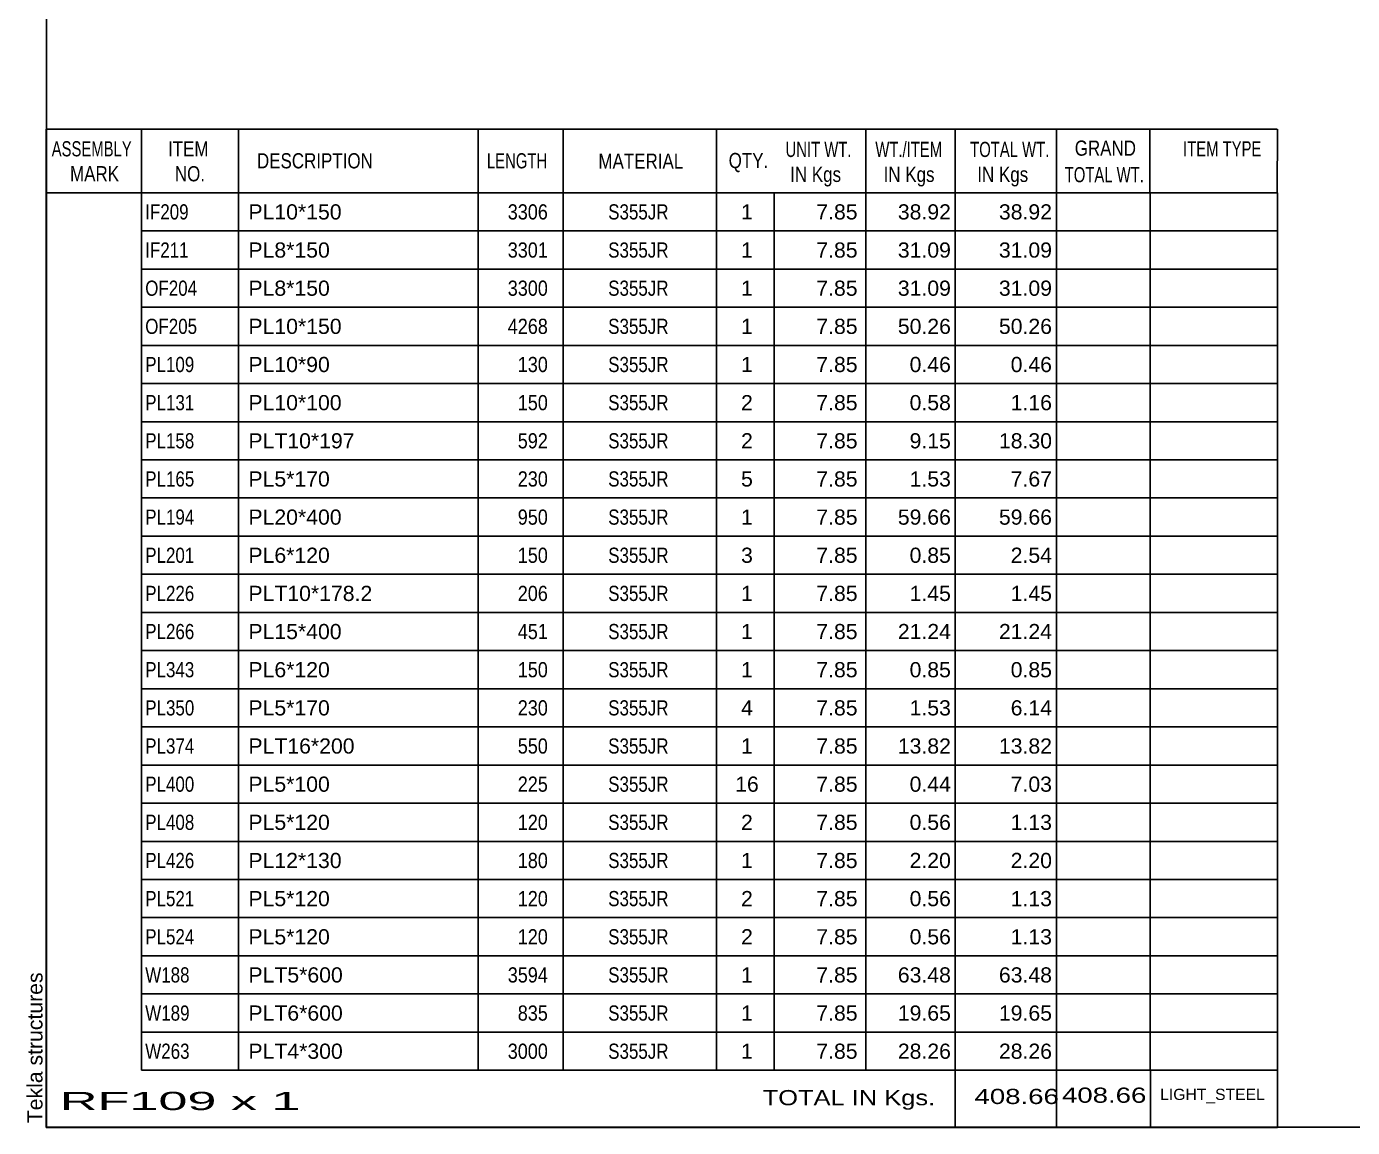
# Model space of a CAD drawing. Header units: millimetres. Extents: x -29 to 374, y -196 to 81.
# Drawn here: x -28.6 to 138.3, y -195.8 to -57.3 of the extents above; entities that cross this region are included whole.
import ezdxf

# ---------------------------------------------------------------- set-up
doc = ezdxf.new("R2010")
doc.units = ezdxf.units.MM
doc.styles.add('Arial', font='ARIAL.TTF', dxfattribs={"height": 0.2})

# ---------------------------------------------------------------- blocks, each defined once
blk = doc.blocks.new('Unknown-627306429-1201')
at = {"color": 5, "linetype": 'Continuous'}
for p, q in [((-26.06, 81.18), (-26.06, -195.82)), ((-26.06, -195.82), (373.94, -195.82))]:
    blk.add_line(p, q, dxfattribs=at)
at = {"color": 174, "linetype": 'Continuous', "style": 'Arial'}
blk.add_text('Tekla structures', height=1.9102, rotation=90, dxfattribs=at).set_placement((-26.56, -195.32))
blk = doc.blocks.new('CBS_BOM-627306429-8578')
at = {"color": 7, "linetype": 'Continuous'}
for p, q in [((-26.09, -78.25), (-26.09, -70.25)), ((-26.08, -70.25), (128.83, -70.25)), ((-14.09, -78.25), (-14.09, -70.25)), ((-1.9, -78.25), (-1.9, -70.25)), ((28.27, -78.25), (28.27, -70.25)), ((38.95, -78.25), (38.95, -70.25)), ((58.26, -78.25), (58.26, -70.25)), ((77.06, -78.25), (77.06, -70.25)), ((88.28, -78.25), (88.28, -70.25)), ((101.06, -78.25), (101.06, -70.25)), ((112.81, -78.25), (112.81, -70.25)), ((128.84, -70.26), (128.83, -78.24)), ((-26.09, -78.25), (128.84, -78.25)), ((-26.09, -83.05), (-26.09, -78.25)), ((-14.09, -83.05), (-14.09, -78.25)), ((-1.9, -83.05), (-1.9, -78.25)), ((28.27, -83.05), (28.27, -78.25)), ((38.95, -83.05), (38.95, -78.25)), ((58.26, -83.05), (58.26, -78.25)), ((65.53, -83.05), (65.53, -78.25)), ((77.06, -83.05), (77.06, -78.25)), ((88.28, -83.05), (88.28, -78.25)), ((101.06, -83.05), (101.06, -78.25)), ((112.83, -83.05), (112.83, -78.25)), ((128.84, -78.26), (128.84, -83.05)), ((-26.09, -87.85), (-26.09, -83.05)), ((-14.09, -83.05), (128.84, -83.05)), ((-14.09, -87.85), (-14.09, -83.05)), ((-1.9, -87.85), (-1.9, -83.05)), ((28.27, -87.85), (28.27, -83.05)), ((38.95, -87.85), (38.95, -83.05)), ((58.26, -87.85), (58.26, -83.05)), ((65.53, -87.85), (65.53, -83.05)), ((77.06, -87.85), (77.06, -83.05)), ((88.28, -87.85), (88.28, -83.05)), ((101.06, -87.85), (101.06, -83.05)), ((112.83, -87.85), (112.83, -83.05)), ((128.84, -83.06), (128.84, -87.85)), ((-26.09, -92.65), (-26.09, -87.85)), ((-14.09, -87.85), (128.84, -87.85)), ((-14.09, -92.65), (-14.09, -87.85)), ((-1.9, -92.65), (-1.9, -87.85)), ((28.27, -92.65), (28.27, -87.85)), ((38.95, -92.65), (38.95, -87.85)), ((58.26, -92.65), (58.26, -87.85)), ((65.53, -92.65), (65.53, -87.85)), ((77.06, -92.65), (77.06, -87.85)), ((88.28, -92.65), (88.28, -87.85)), ((101.06, -92.65), (101.06, -87.85)), ((112.83, -92.65), (112.83, -87.85)), ((128.84, -87.86), (128.84, -92.65)), ((-26.09, -97.45), (-26.09, -92.65)), ((-14.09, -92.65), (128.84, -92.65)), ((-14.09, -97.45), (-14.09, -92.65)), ((-1.9, -97.45), (-1.9, -92.65)), ((28.27, -97.45), (28.27, -92.65)), ((38.95, -97.45), (38.95, -92.65)), ((58.26, -97.45), (58.26, -92.65)), ((65.53, -97.45), (65.53, -92.65)), ((77.06, -97.45), (77.06, -92.65)), ((88.28, -97.45), (88.28, -92.65)), ((101.06, -97.45), (101.06, -92.65)), ((112.83, -97.45), (112.83, -92.65)), ((128.84, -92.66), (128.84, -97.45)), ((-26.09, -102.25), (-26.09, -97.45)), ((-14.09, -97.45), (128.84, -97.45)), ((-14.09, -102.25), (-14.09, -97.45)), ((-1.9, -102.25), (-1.9, -97.45)), ((28.27, -102.25), (28.27, -97.45)), ((38.95, -102.25), (38.95, -97.45)), ((58.26, -102.25), (58.26, -97.45)), ((65.53, -102.25), (65.53, -97.45)), ((77.06, -102.25), (77.06, -97.45)), ((88.28, -102.25), (88.28, -97.45)), ((101.06, -102.25), (101.06, -97.45)), ((112.83, -102.25), (112.83, -97.45)), ((128.84, -97.46), (128.84, -102.25)), ((-26.09, -107.05), (-26.09, -102.25)), ((-14.09, -102.25), (128.84, -102.25)), ((-14.09, -107.05), (-14.09, -102.25)), ((-1.9, -107.05), (-1.9, -102.25)), ((28.27, -107.05), (28.27, -102.25)), ((38.95, -107.05), (38.95, -102.25)), ((58.26, -107.05), (58.26, -102.25)), ((65.53, -107.05), (65.53, -102.25)), ((77.06, -107.05), (77.06, -102.25)), ((88.28, -107.05), (88.28, -102.25)), ((101.06, -107.05), (101.06, -102.25)), ((112.83, -107.05), (112.83, -102.25)), ((128.84, -102.26), (128.84, -107.05)), ((-26.09, -111.85), (-26.09, -107.05)), ((-14.09, -107.05), (128.84, -107.05)), ((-14.09, -111.85), (-14.09, -107.05)), ((-1.9, -111.85), (-1.9, -107.05)), ((28.27, -111.85), (28.27, -107.05)), ((38.95, -111.85), (38.95, -107.05)), ((58.26, -111.85), (58.26, -107.05)), ((65.53, -111.85), (65.53, -107.05)), ((77.06, -111.85), (77.06, -107.05)), ((88.28, -111.85), (88.28, -107.05)), ((101.06, -111.85), (101.06, -107.05)), ((112.83, -111.85), (112.83, -107.05)), ((128.84, -107.06), (128.84, -111.85)), ((-26.09, -116.65), (-26.09, -111.85)), ((-14.09, -111.85), (128.84, -111.85)), ((-14.09, -116.65), (-14.09, -111.85)), ((-1.9, -116.65), (-1.9, -111.85)), ((28.27, -116.65), (28.27, -111.85)), ((38.95, -116.65), (38.95, -111.85)), ((58.26, -116.65), (58.26, -111.85)), ((65.53, -116.65), (65.53, -111.85)), ((77.06, -116.65), (77.06, -111.85)), ((88.28, -116.65), (88.28, -111.85)), ((101.06, -116.65), (101.06, -111.85)), ((112.83, -116.65), (112.83, -111.85)), ((128.84, -111.86), (128.84, -116.65)), ((-26.09, -121.45), (-26.09, -116.65)), ((-14.09, -116.65), (128.84, -116.65)), ((-14.09, -121.45), (-14.09, -116.65)), ((-1.9, -121.45), (-1.9, -116.65)), ((28.27, -121.45), (28.27, -116.65)), ((38.95, -121.45), (38.95, -116.65)), ((58.26, -121.45), (58.26, -116.65)), ((65.53, -121.45), (65.53, -116.65)), ((77.06, -121.45), (77.06, -116.65)), ((88.28, -121.45), (88.28, -116.65)), ((101.06, -121.45), (101.06, -116.65)), ((112.83, -121.45), (112.83, -116.65)), ((128.84, -116.66), (128.84, -121.45)), ((-26.09, -126.25), (-26.09, -121.45)), ((-14.09, -121.45), (128.84, -121.45)), ((-14.09, -126.25), (-14.09, -121.45)), ((-1.9, -126.25), (-1.9, -121.45)), ((28.27, -126.25), (28.27, -121.45)), ((38.95, -126.25), (38.95, -121.45)), ((58.26, -126.25), (58.26, -121.45)), ((65.53, -126.25), (65.53, -121.45)), ((77.06, -126.25), (77.06, -121.45)), ((88.28, -126.25), (88.28, -121.45)), ((101.06, -126.25), (101.06, -121.45)), ((112.83, -126.25), (112.83, -121.45)), ((128.84, -121.46), (128.84, -126.25)), ((-26.09, -131.05), (-26.09, -126.25)), ((-14.09, -126.25), (128.84, -126.25)), ((-14.09, -131.05), (-14.09, -126.25)), ((-1.9, -131.05), (-1.9, -126.25)), ((28.27, -131.05), (28.27, -126.25)), ((38.95, -131.05), (38.95, -126.25)), ((58.26, -131.05), (58.26, -126.25)), ((65.53, -131.05), (65.53, -126.25)), ((77.06, -131.05), (77.06, -126.25)), ((88.28, -131.05), (88.28, -126.25)), ((101.06, -131.05), (101.06, -126.25)), ((112.83, -131.05), (112.83, -126.25)), ((128.84, -126.26), (128.84, -131.05)), ((-26.09, -135.85), (-26.09, -131.05)), ((-14.09, -131.05), (128.84, -131.05)), ((-14.09, -135.85), (-14.09, -131.05)), ((-1.9, -135.85), (-1.9, -131.05)), ((28.27, -135.85), (28.27, -131.05)), ((38.95, -135.85), (38.95, -131.05)), ((58.26, -135.85), (58.26, -131.05)), ((65.53, -135.85), (65.53, -131.05)), ((77.06, -135.85), (77.06, -131.05)), ((88.28, -135.85), (88.28, -131.05)), ((101.06, -135.85), (101.06, -131.05)), ((112.83, -135.85), (112.83, -131.05)), ((128.84, -131.06), (128.84, -135.85)), ((-26.09, -140.65), (-26.09, -135.85)), ((-14.09, -135.85), (128.84, -135.85)), ((-14.09, -140.65), (-14.09, -135.85)), ((-1.9, -140.65), (-1.9, -135.85)), ((28.27, -140.65), (28.27, -135.85)), ((38.95, -140.65), (38.95, -135.85)), ((58.26, -140.65), (58.26, -135.85)), ((65.53, -140.65), (65.53, -135.85)), ((77.06, -140.65), (77.06, -135.85)), ((88.28, -140.65), (88.28, -135.85)), ((101.06, -140.65), (101.06, -135.85)), ((112.83, -140.65), (112.83, -135.85)), ((128.84, -135.86), (128.84, -140.65)), ((-26.09, -145.45), (-26.09, -140.65)), ((-14.09, -140.65), (128.84, -140.65)), ((-14.09, -145.45), (-14.09, -140.65)), ((-1.9, -145.45), (-1.9, -140.65)), ((28.27, -145.45), (28.27, -140.65)), ((38.95, -145.45), (38.95, -140.65)), ((58.26, -145.45), (58.26, -140.65)), ((65.53, -145.45), (65.53, -140.65)), ((77.06, -145.45), (77.06, -140.65)), ((88.28, -145.45), (88.28, -140.65)), ((101.06, -145.45), (101.06, -140.65)), ((112.83, -145.45), (112.83, -140.65)), ((128.84, -140.66), (128.84, -145.45)), ((-26.09, -150.25), (-26.09, -145.45)), ((-14.09, -145.45), (128.84, -145.45)), ((-14.09, -150.25), (-14.09, -145.45)), ((-1.9, -150.25), (-1.9, -145.45)), ((28.27, -150.25), (28.27, -145.45)), ((38.95, -150.25), (38.95, -145.45)), ((58.26, -150.25), (58.26, -145.45)), ((65.53, -150.25), (65.53, -145.45)), ((77.06, -150.25), (77.06, -145.45)), ((88.28, -150.25), (88.28, -145.45)), ((101.06, -150.25), (101.06, -145.45)), ((112.83, -150.25), (112.83, -145.45)), ((128.84, -145.46), (128.84, -150.25)), ((-26.09, -155.05), (-26.09, -150.25)), ((-14.09, -150.25), (128.84, -150.25)), ((-14.09, -155.05), (-14.09, -150.25)), ((-1.9, -155.05), (-1.9, -150.25)), ((28.27, -155.05), (28.27, -150.25)), ((38.95, -155.05), (38.95, -150.25)), ((58.26, -155.05), (58.26, -150.25)), ((65.53, -155.05), (65.53, -150.25)), ((77.06, -155.05), (77.06, -150.25)), ((88.28, -155.05), (88.28, -150.25)), ((101.06, -155.05), (101.06, -150.25)), ((112.83, -155.05), (112.83, -150.25)), ((128.84, -150.26), (128.84, -155.05)), ((-26.09, -159.85), (-26.09, -155.05)), ((-14.09, -155.05), (128.84, -155.05)), ((-14.09, -159.85), (-14.09, -155.05)), ((-1.9, -159.85), (-1.9, -155.05)), ((28.27, -159.85), (28.27, -155.05)), ((38.95, -159.85), (38.95, -155.05)), ((58.26, -159.85), (58.26, -155.05)), ((65.53, -159.85), (65.53, -155.05)), ((77.06, -159.85), (77.06, -155.05)), ((88.28, -159.85), (88.28, -155.05)), ((101.06, -159.85), (101.06, -155.05)), ((112.83, -159.85), (112.83, -155.05)), ((128.84, -155.06), (128.84, -159.85)), ((-26.09, -164.65), (-26.09, -159.85)), ((-14.09, -159.85), (128.84, -159.85)), ((-14.09, -164.65), (-14.09, -159.85)), ((-1.9, -164.65), (-1.9, -159.85)), ((28.27, -164.65), (28.27, -159.85)), ((38.95, -164.65), (38.95, -159.85)), ((58.26, -164.65), (58.26, -159.85)), ((65.53, -164.65), (65.53, -159.85)), ((77.06, -164.65), (77.06, -159.85)), ((88.28, -164.65), (88.28, -159.85)), ((101.06, -164.65), (101.06, -159.85)), ((112.83, -164.65), (112.83, -159.85)), ((128.84, -159.86), (128.84, -164.65)), ((-26.09, -169.45), (-26.09, -164.65)), ((-14.09, -164.65), (128.84, -164.65)), ((-14.09, -169.45), (-14.09, -164.65)), ((-1.9, -169.45), (-1.9, -164.65)), ((28.27, -169.45), (28.27, -164.65)), ((38.95, -169.45), (38.95, -164.65)), ((58.26, -169.45), (58.26, -164.65)), ((65.53, -169.45), (65.53, -164.65)), ((77.06, -169.45), (77.06, -164.65)), ((88.28, -169.45), (88.28, -164.65)), ((101.06, -169.45), (101.06, -164.65)), ((112.83, -169.45), (112.83, -164.65)), ((128.84, -164.66), (128.84, -169.45)), ((-26.09, -174.25), (-26.09, -169.45)), ((-14.09, -169.45), (128.84, -169.45)), ((-14.09, -174.25), (-14.09, -169.45)), ((-1.9, -174.25), (-1.9, -169.45)), ((28.27, -174.25), (28.27, -169.45)), ((38.95, -174.25), (38.95, -169.45)), ((58.26, -174.25), (58.26, -169.45)), ((65.53, -174.25), (65.53, -169.45)), ((77.06, -174.25), (77.06, -169.45)), ((88.28, -174.25), (88.28, -169.45)), ((101.06, -174.25), (101.06, -169.45)), ((112.83, -174.25), (112.83, -169.45)), ((128.84, -169.46), (128.84, -174.25)), ((-26.09, -179.05), (-26.09, -174.25)), ((-14.09, -174.25), (128.84, -174.25)), ((-14.09, -179.05), (-14.09, -174.25)), ((-1.9, -179.05), (-1.9, -174.25)), ((28.27, -179.05), (28.27, -174.25)), ((38.95, -179.05), (38.95, -174.25)), ((58.26, -179.05), (58.26, -174.25)), ((65.53, -179.05), (65.53, -174.25)), ((77.06, -179.05), (77.06, -174.25)), ((88.28, -179.05), (88.28, -174.25)), ((101.06, -179.05), (101.06, -174.25)), ((112.83, -179.05), (112.83, -174.25)), ((128.84, -174.26), (128.84, -179.05)), ((-26.09, -183.85), (-26.09, -179.05)), ((-14.09, -179.05), (128.84, -179.05)), ((-14.09, -183.85), (-14.09, -179.05)), ((-1.9, -183.85), (-1.9, -179.05)), ((28.27, -183.85), (28.27, -179.05)), ((38.95, -183.85), (38.95, -179.05)), ((58.26, -183.85), (58.26, -179.05)), ((65.53, -183.85), (65.53, -179.05)), ((77.06, -183.85), (77.06, -179.05)), ((88.28, -183.85), (88.28, -179.05)), ((101.06, -183.85), (101.06, -179.05)), ((112.83, -183.85), (112.83, -179.05)), ((128.84, -179.06), (128.84, -183.85)), ((-26.09, -188.65), (-26.09, -183.85)), ((-14.09, -183.85), (128.84, -183.85)), ((-14.09, -188.65), (-14.09, -183.85)), ((-1.9, -188.65), (-1.9, -183.85)), ((28.27, -188.65), (28.27, -183.85)), ((38.95, -188.65), (38.95, -183.85)), ((58.26, -188.65), (58.26, -183.85)), ((65.53, -188.65), (65.53, -183.85)), ((77.06, -188.65), (77.06, -183.85)), ((88.28, -188.65), (88.28, -183.85)), ((101.06, -188.65), (101.06, -183.85)), ((112.83, -188.65), (112.83, -183.85)), ((128.84, -183.86), (128.84, -188.65)), ((-26.09, -195.85), (-26.09, -188.67)), ((-14.09, -188.65), (128.84, -188.65)), ((88.28, -195.85), (88.28, -188.67)), ((101.06, -195.85), (101.06, -188.67)), ((112.87, -195.85), (112.87, -188.67)), ((128.84, -188.65), (128.84, -195.85)), ((-26.09, -195.85), (128.84, -195.85))]:
    blk.add_line(p, q, dxfattribs=at)
at = {"color": 3, "linetype": 'Continuous', "style": 'Arial'}
for s, height, width, p in [('ASSEMBLY', 1.91, 0.7, (-25.4, -73.67)), ('WT./ITEM', 1.91, 0.7, (78.25, -73.75)), ('GRAND', 1.91, 0.8, (103.34, -73.59)), ('ITEM', 1.91, 0.8, (-10.76, -73.67)), ('DESCRIPTION', 1.9102, 0.8, (0.43, -75.18)), ('LENGTH', 1.91, 0.7, (29.37, -75.18)), ('MATERIAL', 1.91, 0.8, (43.4, -75.23)), ('QTY.', 1.91, 0.8, (59.79, -75.15)), ('UNIT WT.', 1.91, 0.7, (66.95, -73.75)), ('TOTAL WT.', 1.91, 0.7, (90.18, -73.75)), ('ITEM TYPE', 1.91, 0.7, (116.97, -73.67)), ('MARK', 1.91, 0.8, (-23.09, -76.81)), ('NO.', 1.91, 0.8, (-9.9, -76.81)), ('IN Kgs', 1.91, 0.8, (67.53, -76.89)), ('IN Kgs', 1.91, 0.8, (79.29, -76.89)), ('IN Kgs', 1.91, 0.8, (91.08, -76.89)), ('TOTAL WT.', 1.91, 0.7, (102.08, -76.93))]:
    blk.add_text(s, height=height, dxfattribs=dict(at, width=width)).set_placement(p)
at = {"color": 7, "linetype": 'Continuous', "style": 'Arial'}
for s, width, p in [('IF209', 0.8, (-13.63, -81.61)), ('3306', 0.85, (31.99, -81.61)), ('S355JR', 0.8, (44.63, -81.61)), ('IF211', 0.8, (-13.63, -86.41)), ('3301', 0.85, (31.99, -86.41)), ('S355JR', 0.8, (44.63, -86.41)), ('OF204', 0.8, (-13.63, -91.21)), ('3300', 0.85, (31.99, -91.21)), ('S355JR', 0.8, (44.63, -91.21)), ('OF205', 0.8, (-13.63, -96.01)), ('4268', 0.85, (31.99, -96.01)), ('S355JR', 0.8, (44.63, -96.01)), ('PL109', 0.8, (-13.63, -100.81)), ('130', 0.85, (33.25, -100.81)), ('S355JR', 0.8, (44.63, -100.81)), ('PL131', 0.8, (-13.63, -105.61)), ('150', 0.85, (33.25, -105.61)), ('S355JR', 0.8, (44.63, -105.61)), ('PL158', 0.8, (-13.63, -110.41)), ('592', 0.85, (33.25, -110.41)), ('S355JR', 0.8, (44.63, -110.41)), ('PL165', 0.8, (-13.63, -115.21)), ('230', 0.85, (33.25, -115.21)), ('S355JR', 0.8, (44.63, -115.21)), ('PL194', 0.8, (-13.63, -120.01)), ('950', 0.85, (33.25, -120.01)), ('S355JR', 0.8, (44.63, -120.01)), ('PL201', 0.8, (-13.63, -124.81)), ('150', 0.85, (33.25, -124.81)), ('S355JR', 0.8, (44.63, -124.81)), ('PL226', 0.8, (-13.63, -129.61)), ('206', 0.85, (33.25, -129.61)), ('S355JR', 0.8, (44.63, -129.61)), ('PL266', 0.8, (-13.63, -134.41)), ('451', 0.85, (33.25, -134.41)), ('S355JR', 0.8, (44.63, -134.41)), ('PL343', 0.8, (-13.63, -139.21)), ('150', 0.85, (33.25, -139.21)), ('S355JR', 0.8, (44.63, -139.21)), ('PL350', 0.8, (-13.63, -144.01)), ('230', 0.85, (33.25, -144.01)), ('S355JR', 0.8, (44.63, -144.01)), ('PL374', 0.8, (-13.63, -148.81)), ('550', 0.85, (33.25, -148.81)), ('S355JR', 0.8, (44.63, -148.81)), ('PL400', 0.8, (-13.63, -153.61)), ('225', 0.85, (33.25, -153.61)), ('S355JR', 0.8, (44.63, -153.61)), ('PL408', 0.8, (-13.63, -158.41)), ('120', 0.85, (33.25, -158.41)), ('S355JR', 0.8, (44.63, -158.41)), ('PL426', 0.8, (-13.63, -163.21)), ('180', 0.85, (33.25, -163.21)), ('S355JR', 0.8, (44.63, -163.21)), ('PL521', 0.8, (-13.63, -168.01)), ('120', 0.85, (33.25, -168.01)), ('S355JR', 0.8, (44.63, -168.01)), ('PL524', 0.8, (-13.63, -172.81)), ('120', 0.85, (33.25, -172.81)), ('S355JR', 0.8, (44.63, -172.81)), ('W188', 0.8, (-13.63, -177.61)), ('3594', 0.85, (31.99, -177.61)), ('S355JR', 0.8, (44.63, -177.61)), ('W189', 0.8, (-13.63, -182.41)), ('835', 0.85, (33.25, -182.41)), ('S355JR', 0.8, (44.63, -182.41)), ('W263', 0.8, (-13.63, -187.21)), ('3000', 0.85, (31.99, -187.21)), ('S355JR', 0.8, (44.63, -187.21))]:
    blk.add_text(s, height=1.91, dxfattribs=dict(at, width=width)).set_placement(p)
for s, height, p in [('PL10*150', 1.91, (-0.64, -81.61)), ('1', 1.91, (61.35, -81.61)), ('7.85', 1.91, (70.82, -81.61)), ('38.92', 1.91, (81.08, -81.61)), ('38.92', 1.91, (93.8, -81.61)), ('PL8*150', 1.91, (-0.64, -86.41)), ('1', 1.91, (61.35, -86.41)), ('7.85', 1.91, (70.82, -86.41)), ('31.09', 1.91, (81.08, -86.41)), ('31.09', 1.91, (93.8, -86.41)), ('PL8*150', 1.91, (-0.64, -91.21)), ('1', 1.91, (61.35, -91.21)), ('7.85', 1.91, (70.82, -91.21)), ('31.09', 1.91, (81.08, -91.21)), ('31.09', 1.91, (93.8, -91.21)), ('PL10*150', 1.91, (-0.64, -96.01)), ('1', 1.91, (61.35, -96.01)), ('7.85', 1.91, (70.82, -96.01)), ('50.26', 1.91, (81.08, -96.01)), ('50.26', 1.91, (93.8, -96.01)), ('PL10*90', 1.91, (-0.64, -100.81)), ('1', 1.91, (61.35, -100.81)), ('7.85', 1.91, (70.82, -100.81)), ('0.46', 1.91, (82.56, -100.81)), ('0.46', 1.91, (95.28, -100.81)), ('PL10*100', 1.91, (-0.64, -105.61)), ('2', 1.91, (61.35, -105.61)), ('7.85', 1.91, (70.82, -105.61)), ('0.58', 1.91, (82.56, -105.61)), ('1.16', 1.91, (95.28, -105.61)), ('PLT10*197', 1.91, (-0.64, -110.41)), ('2', 1.91, (61.35, -110.41)), ('7.85', 1.91, (70.82, -110.41)), ('9.15', 1.91, (82.56, -110.41)), ('18.30', 1.91, (93.8, -110.41)), ('PL5*170', 1.91, (-0.64, -115.21)), ('5', 1.91, (61.35, -115.21)), ('7.85', 1.91, (70.82, -115.21)), ('1.53', 1.91, (82.56, -115.21)), ('7.67', 1.91, (95.28, -115.21)), ('PL20*400', 1.91, (-0.64, -120.01)), ('1', 1.91, (61.35, -120.01)), ('7.85', 1.91, (70.82, -120.01)), ('59.66', 1.91, (81.08, -120.01)), ('59.66', 1.91, (93.8, -120.01)), ('PL6*120', 1.91, (-0.64, -124.81)), ('3', 1.91, (61.35, -124.81)), ('7.85', 1.91, (70.82, -124.81)), ('0.85', 1.91, (82.56, -124.81)), ('2.54', 1.91, (95.28, -124.81)), ('PLT10*178.2', 1.9102, (-0.64, -129.61)), ('1', 1.91, (61.35, -129.61)), ('7.85', 1.91, (70.82, -129.61)), ('1.45', 1.91, (82.56, -129.61)), ('1.45', 1.91, (95.28, -129.61)), ('PL15*400', 1.91, (-0.64, -134.41)), ('1', 1.91, (61.35, -134.41)), ('7.85', 1.91, (70.82, -134.41)), ('21.24', 1.91, (81.08, -134.41)), ('21.24', 1.91, (93.8, -134.41)), ('PL6*120', 1.91, (-0.64, -139.21)), ('1', 1.91, (61.35, -139.21)), ('7.85', 1.91, (70.82, -139.21)), ('0.85', 1.91, (82.56, -139.21)), ('0.85', 1.91, (95.28, -139.21)), ('PL5*170', 1.91, (-0.64, -144.01)), ('4', 1.91, (61.35, -144.01)), ('7.85', 1.91, (70.82, -144.01)), ('1.53', 1.91, (82.56, -144.01)), ('6.14', 1.91, (95.28, -144.01)), ('PLT16*200', 1.91, (-0.64, -148.81)), ('1', 1.91, (61.35, -148.81)), ('7.85', 1.91, (70.82, -148.81)), ('13.82', 1.91, (81.08, -148.81)), ('13.82', 1.91, (93.8, -148.81)), ('PL5*100', 1.91, (-0.64, -153.61)), ('16', 1.91, (60.61, -153.61)), ('7.85', 1.91, (70.82, -153.61)), ('0.44', 1.91, (82.56, -153.61)), ('7.03', 1.91, (95.28, -153.61)), ('PL5*120', 1.91, (-0.64, -158.41)), ('2', 1.91, (61.35, -158.41)), ('7.85', 1.91, (70.82, -158.41)), ('0.56', 1.91, (82.56, -158.41)), ('1.13', 1.91, (95.28, -158.41)), ('PL12*130', 1.91, (-0.64, -163.21)), ('1', 1.91, (61.35, -163.21)), ('7.85', 1.91, (70.82, -163.21)), ('2.20', 1.91, (82.56, -163.21)), ('2.20', 1.91, (95.28, -163.21)), ('PL5*120', 1.91, (-0.64, -168.01)), ('2', 1.91, (61.35, -168.01)), ('7.85', 1.91, (70.82, -168.01)), ('0.56', 1.91, (82.56, -168.01)), ('1.13', 1.91, (95.28, -168.01)), ('PL5*120', 1.91, (-0.64, -172.81)), ('2', 1.91, (61.35, -172.81)), ('7.85', 1.91, (70.82, -172.81)), ('0.56', 1.91, (82.56, -172.81)), ('1.13', 1.91, (95.28, -172.81)), ('PLT5*600', 1.91, (-0.64, -177.61)), ('1', 1.91, (61.35, -177.61)), ('7.85', 1.91, (70.82, -177.61)), ('63.48', 1.91, (81.08, -177.61)), ('63.48', 1.91, (93.8, -177.61)), ('PLT6*600', 1.91, (-0.64, -182.41)), ('1', 1.91, (61.35, -182.41)), ('7.85', 1.91, (70.82, -182.41)), ('19.65', 1.91, (81.08, -182.41)), ('19.65', 1.91, (93.8, -182.41)), ('PLT4*300', 1.91, (-0.64, -187.21)), ('1', 1.91, (61.35, -187.21)), ('7.85', 1.91, (70.82, -187.21)), ('28.26', 1.91, (81.08, -187.21)), ('28.26', 1.91, (93.8, -187.21))]:
    blk.add_text(s, height=height, dxfattribs=at).set_placement(p)
at = {"color": 6, "linetype": 'Continuous', "style": 'Arial'}
for s, height, width, p in [('RF109 x 1', 2.292, 2.05, (-24.37, -193.66)), ('TOTAL IN Kgs.', 1.9102, 1.2, (64.07, -193.05)), ('408.66', 1.91, 1.3, (90.73, -192.9)), ('408.66', 1.91, 1.3, (101.74, -192.74))]:
    blk.add_text(s, height=height, dxfattribs=dict(at, width=width)).set_placement(p)
blk.add_text('LIGHT_STEEL', height=1.4135, dxfattribs=at).set_placement((114.09, -192.39))

msp = doc.modelspace()

# ---------------------------------------------------------------- block references
for name in ['Unknown-627306429-1201', 'CBS_BOM-627306429-8578']:
    msp.add_blockref(name, (0, 0))

doc.saveas('drawing.dxf')
